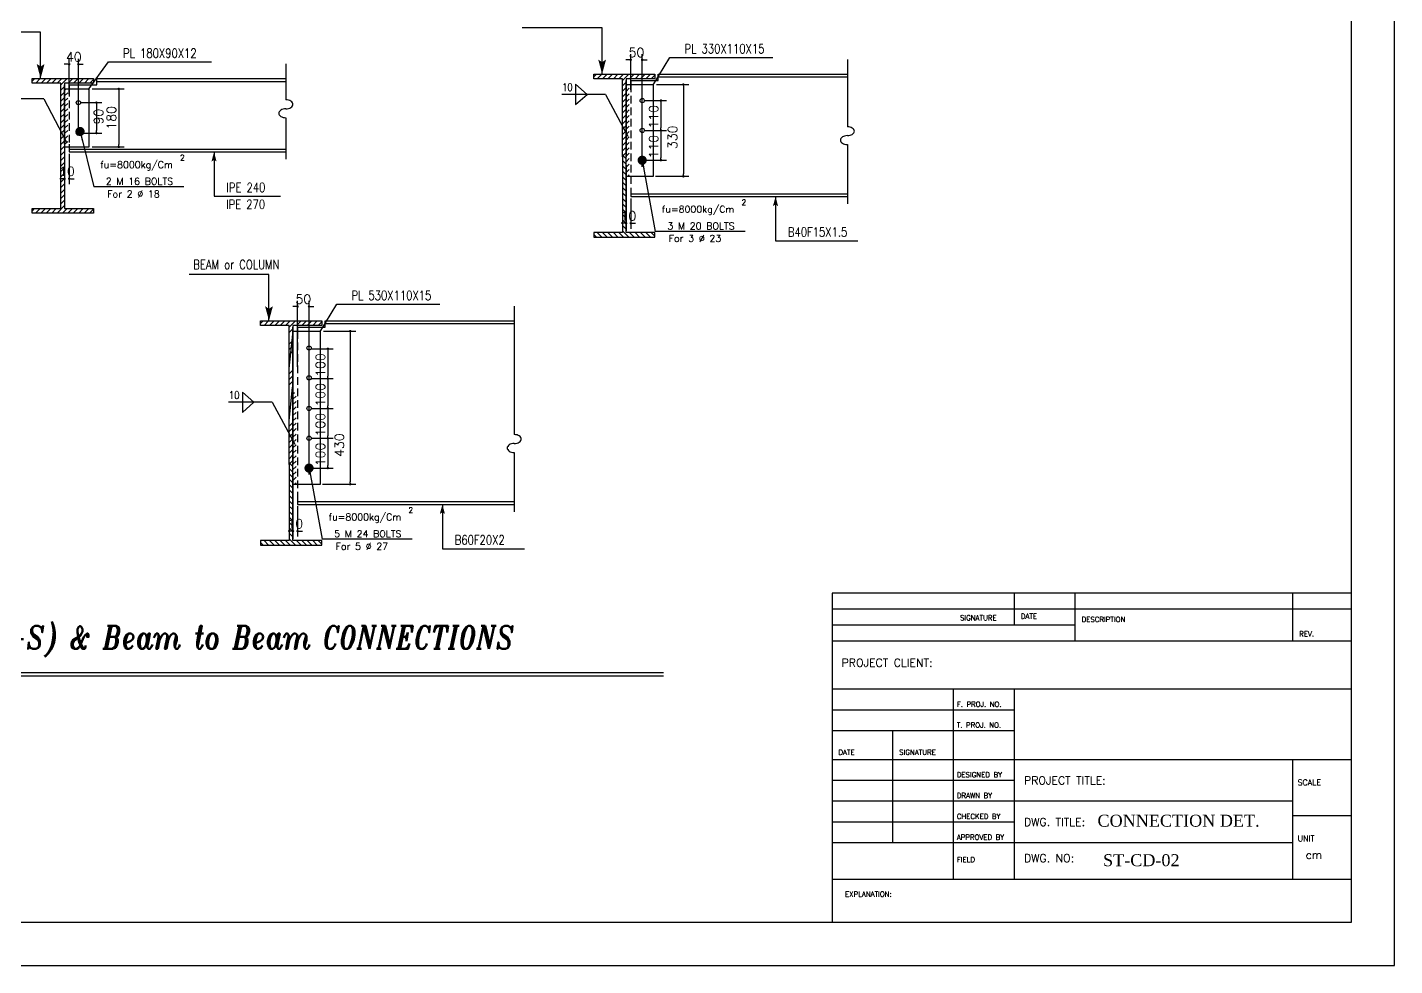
# Model space of a CAD drawing. Header units: inches. Extents: x 1387 to 2676, y -3005 to -2136.
# Drawn here: x 2542.5 to 2587.21, y -2936.81 to -2906.15 of the extents above; entities that cross this region are included whole.
import ezdxf
from ezdxf.enums import TextEntityAlignment as Align

# ---------------------------------------------------------------- set-up
doc = ezdxf.new("R2010")
doc.units = ezdxf.units.IN
doc.header["$MEASUREMENT"] = 0
doc.linetypes.add('HIDDEN', pattern=[0.375, 0.25, -0.125])
for name, color, linetype in [('1', 1, 'Continuous'), ('1R', 1, 'Continuous'), ('2Y', 2, 'Continuous'), ('3', 3, 'HIDDEN'), ('3G', 3, 'Continuous'), ('4C', 4, 'Continuous'), ('col-new', 3, 'Continuous'), ('D', 1, 'Continuous'), ('DIM', 8, 'Continuous'), ('Hatch', 1, 'Continuous'), ('LAIN-1', 1, 'HIDDEN'), ('lateral brace', 5, 'Continuous'), ('Layer4', 118, 'Continuous'), ('Pich', 2, 'Continuous'), ('TRI1', 3, 'Continuous')]:
    doc.layers.add(name, color=color, linetype=linetype)
doc.styles.add('ITALICT', font='italict')
doc.styles.add('ROMANC', font='TXT.shx')
doc.styles.add('ROMANS', font='ROMANS')
doc.styles.add('ROMANT', font='romant')
doc.styles.add('style1', font='times.ttf')
doc.dimstyles.new('1-50-2', dxfattribs={"dimtxt": 0.3, "dimasz": 0.08, "dimexe": 0.18, "dimexo": 0.0625, "dimgap": 0.09, "dimtad": 1, "dimdec": 0, "dimlfac": 500, "dimdsep": 46, "dimtxsty": 'ROMANT', "dimblk": 'DOT', "dimcen": 0.09, "dimclrd": 1, "dimclre": 1, "dimclrt": 3, "dimadec": 0, "dimazin": 0, "dimtfac": 1, "dimtdec": 0, "dimtix": 1, "dimtofl": 0, "dimtmove": 2, "dimatfit": 3, "dimldrblk": 'DOT', "dimfxl": 1, "dimtolj": 1, "dimarcsym": 0})
doc.dimstyles.new('10', dxfattribs={"dimtxt": 0.2, "dimasz": 0.09, "dimexe": 0.18, "dimexo": 0.1, "dimgap": 0, "dimtad": 0, "dimdec": 3, "dimlfac": 100, "dimrnd": 0.5, "dimzin": 12, "dimdsep": 46, "dimtxsty": 'ROMANC', "dimblk": 'DOT', "dimcen": 0, "dimclrd": 1, "dimclre": 1, "dimclrt": 2, "dimadec": 1, "dimazin": 0, "dimtfac": 1, "dimtdec": 3, "dimtmove": 2, "dimatfit": 3, "dimldrblk": 'DOT', "dimfxl": 1, "dimtvp": 0.909091, "dimtolj": 1, "dimtzin": 12, "dimarcsym": 0})

# ---------------------------------------------------------------- blocks, each defined once
blk = doc.blocks.new('DOT')
at = {"layer": 'DIM', "color": 0, "linetype": 'ByBlock'}
blk.add_line((-0.5, 0), (-1, 0), dxfattribs=at)
at = {"layer": 'DIM', "color": 0, "linetype": 'ByBlock', "const_width": 0.5}
blk.add_lwpolyline([(-0.25, 0, 1), (0.25, 0, 1)], format="xyb", close=True, dxfattribs=at)
blk = doc.blocks.new('*D90')
at = {"layer": 'D', "color": 1, "lineweight": -2, "transparency": 16777216}
for p, q in [((2544.618, -2908.164), (2545.674, -2908.164)), ((2545.494, -2908.244), (2545.494, -2909.978)), ((2544.618, -2910.058), (2545.674, -2910.058))]:
    blk.add_line(p, q, dxfattribs=at)
at = {"layer": 'Defpoints', "color": 0, "transparency": 16777216}
for p in [(2544.555, -2908.164), (2544.555, -2910.058), (2545.494, -2910.058)]:
    blk.add_point(p, dxfattribs=at)
at = {"layer": 'D', "color": 1, "lineweight": -2, "transparency": 16777216, "xscale": 0.08, "yscale": 0.08, "zscale": 0.08}
for p, rotation in [((2545.494, -2908.164), 90), ((2545.494, -2910.058), 270)]:
    blk.add_blockref('DOT', p, dxfattribs=dict(at, rotation=rotation))
at = {"layer": 'D', "color": 2, "transparency": 16777216, "insert": (2545.254, -2909.111), "char_height": 0.3, "attachment_point": 5, "rotation": 90, "style": 'ROMANS'}
blk.add_mtext('\\A1;180', dxfattribs=at)
blk = doc.blocks.new('_Dot')
at = {"layer": 'DIM', "color": 0, "lineweight": -2}
blk.add_line((-0.5, 0), (-1, 0), dxfattribs=at)
at = {"layer": 'DIM', "color": 0, "const_width": 0.5}
blk.add_lwpolyline([(-0.25, 0, 1), (0.25, 0, 1)], format="xyb", close=True, dxfattribs=at)
blk = doc.blocks.new('*D122')
at = {"layer": 'D', "color": 1, "lineweight": -2, "transparency": 16777216}
for p, q in [((2543.722, -2910.288), (2543.722, -2911.279)), ((2543.872, -2910.288), (2543.872, -2911.279)), ((2543.642, -2911.099), (2543.562, -2911.099)), ((2543.952, -2911.099), (2544.032, -2911.099))]:
    blk.add_line(p, q, dxfattribs=at)
at = {"layer": 'Defpoints', "color": 0, "transparency": 16777216}
for p in [(2543.722, -2910.225), (2543.872, -2910.225), (2543.722, -2911.099)]:
    blk.add_point(p, dxfattribs=at)
at = {"layer": 'D', "color": 1, "lineweight": -2, "transparency": 16777216, "xscale": 0.08, "yscale": 0.08, "zscale": 0.08}
blk.add_blockref('DOT', (2543.722, -2911.099), dxfattribs=at)
at = {"layer": 'D', "color": 1, "lineweight": -2, "transparency": 16777216, "xscale": 0.08, "yscale": 0.08, "zscale": 0.08, "rotation": 180}
blk.add_blockref('DOT', (2543.872, -2911.099), dxfattribs=at)
at = {"layer": 'D', "color": 2, "transparency": 16777216, "insert": (2543.797, -2910.859), "char_height": 0.3, "attachment_point": 5, "style": 'ROMANS'}
blk.add_mtext('\\A1;10', dxfattribs=at)
blk = doc.blocks.new('*D91')
at = {"layer": 'D', "color": 1, "lineweight": -2, "transparency": 16777216}
for p, q in [((2543.872, -2908.335), (2543.872, -2907.179)), ((2544.172, -2909.526), (2544.172, -2907.179)), ((2543.792, -2907.359), (2543.712, -2907.359)), ((2544.252, -2907.359), (2544.332, -2907.359))]:
    blk.add_line(p, q, dxfattribs=at)
at = {"layer": 'Defpoints', "color": 0, "transparency": 16777216}
for p in [(2544.172, -2907.359), (2543.872, -2908.397), (2544.172, -2909.589)]:
    blk.add_point(p, dxfattribs=at)
at = {"layer": 'D', "color": 1, "lineweight": -2, "transparency": 16777216, "xscale": 0.08, "yscale": 0.08, "zscale": 0.08}
blk.add_blockref('DOT', (2543.872, -2907.359), dxfattribs=at)
at = {"layer": 'D', "color": 1, "lineweight": -2, "transparency": 16777216, "xscale": 0.08, "yscale": 0.08, "zscale": 0.08, "rotation": 180}
blk.add_blockref('DOT', (2544.172, -2907.359), dxfattribs=at)
at = {"layer": 'D', "color": 2, "transparency": 16777216, "insert": (2544.022, -2907.119), "char_height": 0.3, "attachment_point": 5, "style": 'ROMANS'}
blk.add_mtext('\\A1;40', dxfattribs=at)
blk = doc.blocks.new('*D92')
at = {"layer": 'D', "color": 1, "lineweight": -2, "transparency": 16777216}
for p, q in [((2544.235, -2908.614), (2544.941, -2908.614)), ((2544.761, -2908.694), (2544.761, -2909.528)), ((2544.235, -2909.608), (2544.941, -2909.608))]:
    blk.add_line(p, q, dxfattribs=at)
at = {"layer": 'Defpoints', "color": 0, "transparency": 16777216}
for p in [(2544.172, -2908.614), (2544.172, -2909.608), (2544.761, -2909.608)]:
    blk.add_point(p, dxfattribs=at)
at = {"layer": 'D', "color": 1, "lineweight": -2, "transparency": 16777216, "xscale": 0.08, "yscale": 0.08, "zscale": 0.08}
for p, rotation in [((2544.761, -2908.614), 90), ((2544.761, -2909.608), 270)]:
    blk.add_blockref('DOT', p, dxfattribs=dict(at, rotation=rotation))
at = {"layer": 'D', "color": 2, "transparency": 16777216, "insert": (2544.832, -2909.071), "char_height": 0.3, "attachment_point": 5, "rotation": 90, "style": 'ROMANS'}
blk.add_mtext('\\A1;90', dxfattribs=at)
blk = doc.blocks.new('*D93')
at = {"layer": 'D', "color": 1, "lineweight": -2, "transparency": 16777216}
for p, q in [((2563.077, -2908.021), (2564.133, -2908.021)), ((2563.953, -2908.101), (2563.953, -2910.941)), ((2563.044, -2911.021), (2564.133, -2911.021))]:
    blk.add_line(p, q, dxfattribs=at)
at = {"layer": 'Defpoints', "color": 0, "transparency": 16777216}
for p in [(2563.015, -2908.021), (2562.982, -2911.021), (2563.953, -2911.021)]:
    blk.add_point(p, dxfattribs=at)
at = {"layer": 'D', "color": 1, "lineweight": -2, "transparency": 16777216, "xscale": 0.08, "yscale": 0.08, "zscale": 0.08}
for p, rotation in [((2563.953, -2908.021), 90), ((2563.953, -2911.021), 270)]:
    blk.add_blockref('DOT', p, dxfattribs=dict(at, rotation=rotation))
at = {"layer": 'D', "color": 2, "transparency": 16777216, "insert": (2563.599, -2909.746), "char_height": 0.3, "attachment_point": 5, "rotation": 90, "style": 'ROMANS'}
blk.add_mtext('\\A1;330', dxfattribs=at)
blk = doc.blocks.new('*D123')
at = {"layer": 'D', "color": 1, "lineweight": -2, "transparency": 16777216}
for p, q in [((2562.082, -2911.744), (2562.082, -2912.735)), ((2562.232, -2911.744), (2562.232, -2912.735)), ((2562.002, -2912.555), (2561.922, -2912.555)), ((2562.312, -2912.555), (2562.392, -2912.555))]:
    blk.add_line(p, q, dxfattribs=at)
at = {"layer": 'Defpoints', "color": 0, "transparency": 16777216}
for p in [(2562.082, -2911.682), (2562.232, -2911.682), (2562.082, -2912.555)]:
    blk.add_point(p, dxfattribs=at)
at = {"layer": 'D', "color": 1, "lineweight": -2, "transparency": 16777216, "xscale": 0.08, "yscale": 0.08, "zscale": 0.08}
blk.add_blockref('DOT', (2562.082, -2912.555), dxfattribs=at)
at = {"layer": 'D', "color": 1, "lineweight": -2, "transparency": 16777216, "xscale": 0.08, "yscale": 0.08, "zscale": 0.08, "rotation": 180}
blk.add_blockref('DOT', (2562.232, -2912.555), dxfattribs=at)
at = {"layer": 'D', "color": 2, "transparency": 16777216, "insert": (2562.157, -2912.315), "char_height": 0.3, "attachment_point": 5, "style": 'ROMANS'}
blk.add_mtext('\\A1;10', dxfattribs=at)
blk = doc.blocks.new('*D94')
at = {"layer": 'D', "color": 1, "lineweight": -2, "transparency": 16777216}
for p, q in [((2562.152, -2907.215), (2562.072, -2907.215)), ((2562.232, -2908.191), (2562.232, -2907.035)), ((2562.607, -2910.708), (2562.607, -2907.035)), ((2562.687, -2907.215), (2562.767, -2907.215))]:
    blk.add_line(p, q, dxfattribs=at)
at = {"layer": 'Defpoints', "color": 0, "transparency": 16777216}
for p in [(2562.607, -2907.215), (2562.232, -2908.254), (2562.607, -2910.77)]:
    blk.add_point(p, dxfattribs=at)
at = {"layer": 'D', "color": 1, "lineweight": -2, "transparency": 16777216, "xscale": 0.08, "yscale": 0.08, "zscale": 0.08}
blk.add_blockref('DOT', (2562.232, -2907.215), dxfattribs=at)
at = {"layer": 'D', "color": 1, "lineweight": -2, "transparency": 16777216, "xscale": 0.08, "yscale": 0.08, "zscale": 0.08, "rotation": 180}
blk.add_blockref('DOT', (2562.607, -2907.215), dxfattribs=at)
at = {"layer": 'D', "color": 2, "transparency": 16777216, "insert": (2562.419, -2906.975), "char_height": 0.3, "attachment_point": 5, "style": 'ROMANS'}
blk.add_mtext('\\A1;50', dxfattribs=at)
blk = doc.blocks.new('*D95')
at = {"layer": 'D', "color": 1, "lineweight": -2, "transparency": 16777216}
for p, q in [((2562.669, -2909.521), (2563.4, -2909.521)), ((2563.22, -2909.601), (2563.22, -2910.416)), ((2562.669, -2910.496), (2563.4, -2910.496))]:
    blk.add_line(p, q, dxfattribs=at)
at = {"layer": 'Defpoints', "color": 0, "transparency": 16777216}
for p in [(2562.607, -2909.521), (2562.607, -2910.496), (2563.22, -2910.496)]:
    blk.add_point(p, dxfattribs=at)
at = {"layer": 'D', "color": 1, "lineweight": -2, "transparency": 16777216, "xscale": 0.08, "yscale": 0.08, "zscale": 0.08}
for p, rotation in [((2563.22, -2909.521), 90), ((2563.22, -2910.496), 270)]:
    blk.add_blockref('DOT', p, dxfattribs=dict(at, rotation=rotation))
at = {"layer": 'D', "color": 2, "transparency": 16777216, "insert": (2562.98, -2910.051), "char_height": 0.3, "attachment_point": 5, "rotation": 90, "style": 'ROMANS'}
blk.add_mtext('\\A1;110', dxfattribs=at)
blk = doc.blocks.new('*D96')
at = {"layer": 'D', "color": 1, "lineweight": -2, "transparency": 16777216}
for p, q in [((2562.669, -2908.546), (2563.4, -2908.546)), ((2563.22, -2908.626), (2563.22, -2909.441)), ((2562.669, -2909.521), (2563.4, -2909.521))]:
    blk.add_line(p, q, dxfattribs=at)
at = {"layer": 'Defpoints', "color": 0, "transparency": 16777216}
for p in [(2562.607, -2908.546), (2562.607, -2909.521), (2563.22, -2909.521)]:
    blk.add_point(p, dxfattribs=at)
at = {"layer": 'D', "color": 1, "lineweight": -2, "transparency": 16777216, "xscale": 0.08, "yscale": 0.08, "zscale": 0.08}
for p, rotation in [((2563.22, -2908.546), 90), ((2563.22, -2909.521), 270)]:
    blk.add_blockref('DOT', p, dxfattribs=dict(at, rotation=rotation))
at = {"layer": 'D', "color": 2, "transparency": 16777216, "insert": (2562.98, -2909.076), "char_height": 0.3, "attachment_point": 5, "rotation": 90, "style": 'ROMANS'}
blk.add_mtext('\\A1;110', dxfattribs=at)
blk = doc.blocks.new('*D488')
at = {"layer": 'D', "color": 1, "lineweight": -2, "transparency": 16777216}
for p, q in [((2552.184, -2916.081), (2553.24, -2916.081)), ((2553.06, -2916.161), (2553.06, -2921.001)), ((2552.152, -2921.081), (2553.24, -2921.081))]:
    blk.add_line(p, q, dxfattribs=at)
at = {"layer": 'Defpoints', "color": 0, "transparency": 16777216}
for p in [(2552.122, -2916.081), (2552.089, -2921.081), (2553.06, -2921.081)]:
    blk.add_point(p, dxfattribs=at)
at = {"layer": 'D', "color": 1, "lineweight": -2, "transparency": 16777216, "xscale": 0.08, "yscale": 0.08, "zscale": 0.08}
for p, rotation in [((2553.06, -2916.081), 90), ((2553.06, -2921.081), 270)]:
    blk.add_blockref('DOT', p, dxfattribs=dict(at, rotation=rotation))
at = {"layer": 'D', "color": 2, "transparency": 16777216, "insert": (2552.707, -2919.806), "char_height": 0.3, "attachment_point": 5, "rotation": 90, "style": 'ROMANS'}
blk.add_mtext('\\A1;430', dxfattribs=at)
blk = doc.blocks.new('*D492')
at = {"layer": 'D', "color": 1, "lineweight": -2, "transparency": 16777216}
for p, q in [((2551.189, -2921.804), (2551.189, -2922.795)), ((2551.339, -2921.804), (2551.339, -2922.795)), ((2551.109, -2922.615), (2551.029, -2922.615)), ((2551.419, -2922.615), (2551.499, -2922.615))]:
    blk.add_line(p, q, dxfattribs=at)
at = {"layer": 'Defpoints', "color": 0, "transparency": 16777216}
for p in [(2551.189, -2921.742), (2551.339, -2921.742), (2551.189, -2922.615)]:
    blk.add_point(p, dxfattribs=at)
at = {"layer": 'D', "color": 1, "lineweight": -2, "transparency": 16777216, "xscale": 0.08, "yscale": 0.08, "zscale": 0.08}
blk.add_blockref('DOT', (2551.189, -2922.615), dxfattribs=at)
at = {"layer": 'D', "color": 1, "lineweight": -2, "transparency": 16777216, "xscale": 0.08, "yscale": 0.08, "zscale": 0.08, "rotation": 180}
blk.add_blockref('DOT', (2551.339, -2922.615), dxfattribs=at)
at = {"layer": 'D', "color": 2, "transparency": 16777216, "insert": (2551.264, -2922.375), "char_height": 0.3, "attachment_point": 5, "style": 'ROMANS'}
blk.add_mtext('\\A1;10', dxfattribs=at)
blk = doc.blocks.new('*D489')
at = {"layer": 'D', "color": 1, "lineweight": -2, "transparency": 16777216}
for p, q in [((2551.259, -2915.275), (2551.179, -2915.275)), ((2551.339, -2917.251), (2551.339, -2915.095)), ((2551.714, -2920.768), (2551.714, -2915.095)), ((2551.794, -2915.275), (2551.874, -2915.275))]:
    blk.add_line(p, q, dxfattribs=at)
at = {"layer": 'Defpoints', "color": 0, "transparency": 16777216}
for p in [(2551.714, -2915.275), (2551.339, -2917.314), (2551.714, -2920.83)]:
    blk.add_point(p, dxfattribs=at)
at = {"layer": 'D', "color": 1, "lineweight": -2, "transparency": 16777216, "xscale": 0.08, "yscale": 0.08, "zscale": 0.08}
blk.add_blockref('DOT', (2551.339, -2915.275), dxfattribs=at)
at = {"layer": 'D', "color": 1, "lineweight": -2, "transparency": 16777216, "xscale": 0.08, "yscale": 0.08, "zscale": 0.08, "rotation": 180}
blk.add_blockref('DOT', (2551.714, -2915.275), dxfattribs=at)
at = {"layer": 'D', "color": 2, "transparency": 16777216, "insert": (2551.527, -2915.035), "char_height": 0.3, "attachment_point": 5, "style": 'ROMANS'}
blk.add_mtext('\\A1;50', dxfattribs=at)
blk = doc.blocks.new('*D490')
at = {"layer": 'D', "color": 1, "lineweight": -2, "transparency": 16777216}
for p, q in [((2551.777, -2919.581), (2552.507, -2919.581)), ((2552.327, -2919.661), (2552.327, -2920.476)), ((2551.777, -2920.556), (2552.507, -2920.556))]:
    blk.add_line(p, q, dxfattribs=at)
at = {"layer": 'Defpoints', "color": 0, "transparency": 16777216}
for p in [(2551.714, -2919.581), (2551.714, -2920.556), (2552.327, -2920.556)]:
    blk.add_point(p, dxfattribs=at)
at = {"layer": 'D', "color": 1, "lineweight": -2, "transparency": 16777216, "xscale": 0.08, "yscale": 0.08, "zscale": 0.08}
for p, rotation in [((2552.327, -2919.581), 90), ((2552.327, -2920.556), 270)]:
    blk.add_blockref('DOT', p, dxfattribs=dict(at, rotation=rotation))
at = {"layer": 'D', "color": 2, "transparency": 16777216, "insert": (2552.087, -2920.111), "char_height": 0.3, "attachment_point": 5, "rotation": 90, "style": 'ROMANS'}
blk.add_mtext('\\A1;100', dxfattribs=at)
blk = doc.blocks.new('*D491')
at = {"layer": 'D', "color": 1, "lineweight": -2, "transparency": 16777216}
for p, q in [((2551.777, -2918.606), (2552.507, -2918.606)), ((2552.327, -2918.686), (2552.327, -2919.501)), ((2551.777, -2919.581), (2552.507, -2919.581))]:
    blk.add_line(p, q, dxfattribs=at)
at = {"layer": 'Defpoints', "color": 0, "transparency": 16777216}
for p in [(2551.714, -2918.606), (2551.714, -2919.581), (2552.327, -2919.581)]:
    blk.add_point(p, dxfattribs=at)
at = {"layer": 'D', "color": 1, "lineweight": -2, "transparency": 16777216, "xscale": 0.08, "yscale": 0.08, "zscale": 0.08}
for p, rotation in [((2552.327, -2918.606), 90), ((2552.327, -2919.581), 270)]:
    blk.add_blockref('DOT', p, dxfattribs=dict(at, rotation=rotation))
at = {"layer": 'D', "color": 2, "transparency": 16777216, "insert": (2552.087, -2919.136), "char_height": 0.3, "attachment_point": 5, "rotation": 90, "style": 'ROMANS'}
blk.add_mtext('\\A1;100', dxfattribs=at)
blk = doc.blocks.new('*D487')
at = {"layer": 'D', "color": 1, "lineweight": -2, "transparency": 16777216}
for p, q in [((2551.777, -2917.631), (2552.507, -2917.631)), ((2552.327, -2917.711), (2552.327, -2918.526)), ((2551.777, -2918.606), (2552.507, -2918.606))]:
    blk.add_line(p, q, dxfattribs=at)
at = {"layer": 'Defpoints', "color": 0, "transparency": 16777216}
for p in [(2551.714, -2917.631), (2551.714, -2918.606), (2552.327, -2918.606)]:
    blk.add_point(p, dxfattribs=at)
at = {"layer": 'D', "color": 1, "lineweight": -2, "transparency": 16777216, "xscale": 0.08, "yscale": 0.08, "zscale": 0.08}
for p, rotation in [((2552.327, -2917.631), 90), ((2552.327, -2918.606), 270)]:
    blk.add_blockref('DOT', p, dxfattribs=dict(at, rotation=rotation))
at = {"layer": 'D', "color": 2, "transparency": 16777216, "insert": (2552.087, -2918.161), "char_height": 0.3, "attachment_point": 5, "rotation": 90, "style": 'ROMANS'}
blk.add_mtext('\\A1;100', dxfattribs=at)
blk = doc.blocks.new('*D493')
at = {"layer": 'D', "color": 1, "lineweight": -2, "transparency": 16777216}
for p, q in [((2551.777, -2916.656), (2552.507, -2916.656)), ((2552.327, -2916.736), (2552.327, -2917.551)), ((2551.777, -2917.631), (2552.507, -2917.631))]:
    blk.add_line(p, q, dxfattribs=at)
at = {"layer": 'Defpoints', "color": 0, "transparency": 16777216}
for p in [(2551.714, -2916.656), (2551.714, -2917.631), (2552.327, -2917.631)]:
    blk.add_point(p, dxfattribs=at)
at = {"layer": 'D', "color": 1, "lineweight": -2, "transparency": 16777216, "xscale": 0.08, "yscale": 0.08, "zscale": 0.08}
for p, rotation in [((2552.327, -2916.656), 90), ((2552.327, -2917.631), 270)]:
    blk.add_blockref('DOT', p, dxfattribs=dict(at, rotation=rotation))
at = {"layer": 'D', "color": 2, "transparency": 16777216, "insert": (2552.087, -2917.186), "char_height": 0.3, "attachment_point": 5, "rotation": 90, "style": 'ROMANS'}
blk.add_mtext('\\A1;100', dxfattribs=at)

msp = doc.modelspace()

# ---------------------------------------------------------------- hatches: boundary and pattern name
at = {"layer": 'Hatch'}
h = msp.add_hatch(dxfattribs=at)
h.set_pattern_fill('ANSI31', color=256, style=0)
h.set_pattern_definition([(45, (848.0719, -3837.41309), (-0.088388348, 0.088388348), [])])
edge = h.paths.add_edge_path()
edge.add_line((2544.662343, -2907.825409), (2542.662343, -2907.825409))
edge.add_line((2542.662343, -2907.825409), (2542.662343, -2907.975409))
edge.add_line((2542.662343, -2907.975409), (2543.602343, -2907.975409))
edge.add_line((2543.602343, -2907.975409), (2543.602343, -2908.983409))
edge.add_arc((2543.602343, -2909.007846), 0.024437, 0, 90, ccw=False)
edge.add_line((2543.62678, -2909.007846), (2543.697907, -2909.007846))
edge.add_arc((2543.722343, -2909.007846), 0.024437, 90, 180, ccw=False)
edge.add_line((2543.722343, -2908.983409), (2543.722343, -2907.975409))
edge.add_line((2543.722343, -2907.975409), (2544.662343, -2907.975409))
edge.add_line((2544.662343, -2907.975409), (2544.662343, -2907.900409))
edge.add_line((2544.662343, -2907.900409), (2545.094166, -2907.936948))
edge.add_arc((2545.065074, -2907.936948), 0.029091, -180, 0, ccw=False)
edge.add_arc((2545.065074, -2907.936948), 0.029091, 0, 180, ccw=False)
edge.add_line((2545.094166, -2907.936948), (2544.662343, -2907.900409))
edge.add_line((2544.662343, -2907.900409), (2544.662343, -2907.825409))
edge = h.paths.add_edge_path()
edge.add_arc((2545.065074, -2912.119746), 0.029091, 0, 180, ccw=False)
edge.add_line((2545.094166, -2912.119746), (2544.662343, -2912.150409))
edge.add_line((2544.662343, -2912.150409), (2544.662343, -2912.075409))
edge.add_line((2544.662343, -2912.075409), (2543.722343, -2912.075409))
edge.add_line((2543.722343, -2912.075409), (2543.722343, -2910.843672))
edge.add_line((2543.722343, -2910.843672), (2543.699597, -2910.843672))
edge.add_arc((2543.670506, -2910.843672), 0.029091, -180, 0, ccw=False)
edge.add_arc((2543.670506, -2910.843672), 0.029091, 0, 180, ccw=False)
edge.add_line((2543.699597, -2910.843672), (2543.722343, -2910.843672))
edge.add_line((2543.722343, -2910.843672), (2543.722343, -2909.032282))
edge.add_arc((2543.722343, -2909.007846), 0.024437, 180, 270, ccw=False)
edge.add_line((2543.697907, -2909.007846), (2543.62678, -2909.007846))
edge.add_arc((2543.602343, -2909.007846), 0.024437, -90, 0, ccw=False)
edge.add_line((2543.602343, -2909.032282), (2543.602343, -2912.075409))
edge.add_line((2543.602343, -2912.075409), (2542.662343, -2912.075409))
edge.add_line((2542.662343, -2912.075409), (2542.662343, -2912.225409))
edge.add_line((2542.662343, -2912.225409), (2544.662343, -2912.225409))
edge.add_line((2544.662343, -2912.225409), (2544.662343, -2912.150409))
edge.add_line((2544.662343, -2912.150409), (2545.094166, -2912.119746))
edge.add_arc((2545.065074, -2912.119746), 0.029091, -180, 0, ccw=False)
h = msp.add_hatch(dxfattribs=at)
h.set_pattern_fill('ANSI31', color=256, style=0)
h.set_pattern_definition([(45, (827.19091, -3836.49598), (-0.088388348, 0.088388348), [])])
h.paths.add_polyline_path([(2543.722343, -2910.058301), (2543.746104, -2910.058301), (2543.722343, -2909.017147)], flags=17)
h.paths.add_polyline_path([(2543.822343, -2908.164375), (2543.722343, -2908.164375), (2543.722343, -2909.017147), (2543.746104, -2910.058301), (2543.822343, -2910.058301)])
h = msp.add_hatch(dxfattribs=at)
h.set_pattern_fill('ANSI31', color=256, style=0)
h.set_pattern_definition([(45, (845.55056, -3836.35241), (-0.088388348, 0.088388348), [])])
h.paths.add_polyline_path([(2562.081988, -2909.914728), (2562.081988, -2911.020802), (2562.081988, -2908.873574)], flags=17)
h.paths.add_polyline_path([(2562.181988, -2908.020802), (2562.081988, -2908.020802), (2562.081988, -2908.873574), (2562.081988, -2911.020802), (2562.181988, -2911.020802)])
h = msp.add_hatch(dxfattribs=at)
h.set_pattern_fill('ANSI31', color=256, style=0)
h.set_pattern_definition([(45, (834.65767, -3846.41246), (-0.088388348, 0.088388348), [])])
h.paths.add_polyline_path([(2551.189096, -2919.974784), (2551.189096, -2921.080858), (2551.189096, -2918.933629)], flags=17)
h.paths.add_polyline_path([(2551.289096, -2918.080858), (2551.189096, -2918.080858), (2551.189096, -2918.933629), (2551.189096, -2921.080858), (2551.289096, -2921.080858)])

# ---------------------------------------------------------------- linework, layer by layer
at = {"color": 1, "linetype": 'ByBlock', "ltscale": 3}
for p, q in [((2547.618511, -2911.362555), (2544.67232, -2911.362555)), ((2565.978156, -2912.818981), (2563.031965, -2912.818981)), ((2555.085264, -2922.879037), (2552.139073, -2922.879037))]:
    msp.add_line(p, q, dxfattribs=at)
at = {"color": 6}
msp.add_line((2529.146055, -2927.238299), (2563.304488, -2927.238299), dxfattribs=at)
at = {"color": 2}
msp.add_line((2529.146055, -2927.338299), (2563.304488, -2927.338299), dxfattribs=at)
at = {"layer": '1'}
for p, q in [((2568.813644, -2924.642404), (2568.813644, -2935.397522)), ((2568.813644, -2924.642404), (2568.813644, -2933.984938)), ((2585.794593, -2924.642404), (2568.813644, -2924.642404)), ((2574.777886, -2925.688762), (2574.777886, -2924.642404)), ((2576.765966, -2926.211941), (2576.765966, -2924.642404)), ((2583.881202, -2926.211941), (2583.881202, -2924.642404)), ((2585.794593, -2925.165583), (2568.813644, -2925.165583)), ((2576.765966, -2925.688762), (2568.813644, -2925.688762)), ((2585.794593, -2926.211941), (2568.813644, -2926.211941)), ((2585.794593, -2927.781479), (2568.813644, -2927.781479)), ((2572.789805, -2933.984938), (2572.789805, -2927.781479)), ((2574.777886, -2933.984938), (2574.777886, -2927.781479)), ((2574.777886, -2928.461612), (2568.813644, -2928.461612)), ((2574.777886, -2929.141744), (2568.813644, -2929.141744)), ((2570.801725, -2932.803998), (2570.801725, -2929.141744)), ((2574.777886, -2930.083467), (2568.813644, -2930.083467)), ((2585.794593, -2930.083467), (2574.777886, -2930.083467)), ((2583.881202, -2933.984938), (2583.881202, -2930.083467)), ((2574.777886, -2930.7636), (2568.813644, -2930.7636)), ((2583.881202, -2931.443732), (2568.813644, -2931.443732)), ((2574.777886, -2932.123865), (2568.813644, -2932.123865)), ((2585.794593, -2931.914594), (2583.881202, -2931.914594)), ((2574.777886, -2932.803998), (2568.813644, -2932.803998)), ((2583.881202, -2932.803998), (2574.777886, -2932.803998)), ((2568.813644, -2933.984938), (2585.794593, -2933.984938))]:
    msp.add_line(p, q, dxfattribs=at)
msp.add_lwpolyline([(2504.526243, -2935.397522), (2585.794593, -2935.397522), (2585.794593, -2878.764525), (2504.526243, -2878.764525)], close=True, dxfattribs=at)
at = {"layer": '1R'}
for p, q in [((2542.937533, -2906.314277), (2540.322746, -2906.314277)), ((2561.297177, -2906.170704), (2558.68239, -2906.170704)), ((2544.49565, -2908.200239), (2545.151658, -2907.28234)), ((2545.151658, -2907.28234), (2548.522186, -2907.28234)), ((2562.955295, -2908.056665), (2563.511303, -2907.138766)), ((2563.511303, -2907.138766), (2566.881831, -2907.138766)), ((2543.04636, -2908.488965), (2541.615282, -2908.488965)), ((2543.04636, -2908.488965), (2543.781408, -2909.907694)), ((2561.406004, -2908.345391), (2559.974927, -2908.345391)), ((2561.406004, -2908.345391), (2562.141053, -2909.712165)), ((2548.607629, -2911.673788), (2550.785433, -2911.673788)), ((2566.967274, -2913.130214), (2569.653702, -2913.130214)), ((2550.404286, -2914.230759), (2547.789499, -2914.230759)), ((2552.062403, -2916.116721), (2552.618411, -2915.198822)), ((2552.618411, -2915.198822), (2555.988939, -2915.198822)), ((2550.513113, -2918.405447), (2549.082035, -2918.405447)), ((2550.513113, -2918.405447), (2551.248161, -2919.772221)), ((2556.074382, -2923.19027), (2558.760811, -2923.19027))]:
    msp.add_line(p, q, dxfattribs=at)
at = {"layer": '2Y'}
for p, q in [((2569.315564, -2907.198981), (2569.315564, -2909.400269)), ((2550.955919, -2907.342555), (2550.955919, -2908.522441)), ((2550.955919, -2909.107021), (2550.955919, -2910.462786)), ((2569.315564, -2909.984848), (2569.315564, -2911.919213)), ((2558.422672, -2915.259037), (2558.422672, -2919.460324)), ((2558.422672, -2920.044904), (2558.422672, -2921.979269))]:
    msp.add_line(p, q, dxfattribs=at)
for centre, radius, start, end in [((2550.955919, -2908.880472), 0.358031, 75.2014959, 90), ((2550.983513, -2908.776025), 0.250001, 57.4704604, 75.2014959), ((2551.025584, -2908.710062), 0.171763, 33.0015447, 57.4704604), ((2551.089447, -2908.668586), 0.095614, 326.9984553, 33.0015493), ((2550.822392, -2908.960876), 0.095614, 146.9984553, 213.0015294), ((2550.886255, -2909.002352), 0.171763, 122.5295396, 146.9984553), ((2550.886255, -2908.9194), 0.171763, 213.0015447, 237.4704604), ((2550.928326, -2909.068315), 0.250001, 104.7985041, 122.5295396), ((2550.928326, -2908.853437), 0.250001, 237.4704604, 255.2014959), ((2550.955919, -2909.172762), 0.358031, 90, 104.7985041), ((2550.955919, -2908.4567), 0.358031, 270, 284.7985041), ((2550.983513, -2908.561147), 0.250001, 284.7985041, 302.5295396), ((2551.025584, -2908.62711), 0.171763, 302.5295396, 326.9984553), ((2550.955919, -2908.74899), 0.358031, 255.2014959, 270), ((2569.315564, -2909.758299), 0.358031, 75.2014959, 90), ((2569.343157, -2909.653853), 0.250001, 57.4704604, 75.2014959), ((2569.385228, -2909.587889), 0.171763, 33.0015447, 57.4704604), ((2569.449091, -2909.546414), 0.095614, 326.9984553, 33.0015493), ((2569.182037, -2909.838703), 0.095614, 146.9984553, 213.0015294), ((2569.2459, -2909.880179), 0.171763, 122.5295396, 146.9984553), ((2569.2459, -2909.797228), 0.171763, 213.0015447, 237.4704604), ((2569.287971, -2909.946142), 0.250001, 104.7985041, 122.5295396), ((2569.287971, -2909.731265), 0.250001, 237.4704604, 255.2014959), ((2569.315564, -2910.050589), 0.358031, 90, 104.7985041), ((2569.315564, -2909.626818), 0.358031, 255.2014959, 270), ((2569.315564, -2909.334528), 0.358031, 270, 284.7985041), ((2569.343157, -2909.438975), 0.250001, 284.7985041, 302.5295396), ((2569.385228, -2909.504938), 0.171763, 302.5295396, 326.9984553), ((2558.353008, -2919.940235), 0.171763, 122.5295396, 146.9984553), ((2558.395079, -2920.006198), 0.250001, 104.7985041, 122.5295396), ((2558.422672, -2920.110645), 0.358031, 90, 104.7985041), ((2558.422672, -2919.818355), 0.358031, 75.2014959, 90), ((2558.422672, -2919.394584), 0.358031, 270, 284.7985041), ((2558.450266, -2919.713908), 0.250001, 57.4704604, 75.2014959), ((2558.450266, -2919.49903), 0.250001, 284.7985041, 302.5295396), ((2558.492337, -2919.647945), 0.171763, 33.0015447, 57.4704604), ((2558.492337, -2919.564994), 0.171763, 302.5295396, 326.9984553), ((2558.5562, -2919.606469), 0.095614, 326.9984553, 33.0015493), ((2558.289145, -2919.898759), 0.095614, 146.9984553, 213.0015294), ((2558.353008, -2919.857284), 0.171763, 213.0015447, 237.4704604), ((2558.395079, -2919.79132), 0.250001, 237.4704604, 255.2014959), ((2558.422672, -2919.686873), 0.358031, 255.2014959, 270)]:
    msp.add_arc(centre, radius, start, end, dxfattribs=at)
at = {"layer": '3'}
for points in [[(2561.297177, -2907.681835), (2561.297177, -2907.291219), (2561.169537, -2907.205575)], [(2561.297177, -2907.681835), (2561.297177, -2907.291219), (2561.424818, -2907.205575)], [(2542.937533, -2907.825409), (2542.937533, -2907.434792), (2542.809892, -2907.349149)], [(2542.937533, -2907.825409), (2542.937533, -2907.434792), (2543.065173, -2907.349149)], [(2548.607629, -2910.225409), (2548.607629, -2910.482644), (2548.523573, -2910.539044)], [(2548.607629, -2910.225409), (2548.607629, -2910.482644), (2548.691685, -2910.539044)], [(2566.967274, -2911.681835), (2566.967274, -2911.939071), (2566.883218, -2911.99547)], [(2566.967274, -2911.681835), (2566.967274, -2911.939071), (2567.05133, -2911.99547)], [(2550.404286, -2915.741891), (2550.404286, -2915.351275), (2550.276645, -2915.265631)], [(2550.404286, -2915.741891), (2550.404286, -2915.351275), (2550.531926, -2915.265631)], [(2556.074382, -2921.741891), (2556.074382, -2921.999127), (2555.990326, -2922.055526)], [(2556.074382, -2921.741891), (2556.074382, -2921.999127), (2556.158438, -2922.055526)]]:
    msp.add_solid(points, dxfattribs=at)
at = {"layer": '3G'}
for p, q in [((2563.130758, -2907.681835), (2569.315564, -2907.681835)), ((2563.130758, -2907.887644), (2563.130758, -2907.681835)), ((2543.722343, -2909.975409), (2543.722343, -2908.031483)), ((2543.722343, -2908.164375), (2544.522343, -2908.164375)), ((2543.872343, -2908.031218), (2544.771114, -2908.031218)), ((2543.872343, -2908.031218), (2543.872343, -2908.164375)), ((2544.522343, -2910.058301), (2544.522343, -2908.164375)), ((2544.771114, -2907.825409), (2550.955919, -2907.825409)), ((2544.771114, -2908.031218), (2544.771114, -2907.825409)), ((2544.771114, -2907.917409), (2550.955919, -2907.917409)), ((2560.430717, -2908.011258), (2560.805419, -2908.346263)), ((2560.430717, -2908.011258), (2560.430717, -2908.679524)), ((2562.081988, -2910.231835), (2562.081988, -2907.887909)), ((2562.081988, -2908.020802), (2562.981988, -2908.020802)), ((2562.231988, -2907.887644), (2563.130758, -2907.887644)), ((2562.231988, -2907.887644), (2562.231988, -2908.020802)), ((2562.981988, -2911.020802), (2562.981988, -2908.020802)), ((2563.130758, -2907.773835), (2569.315564, -2907.773835)), ((2560.430717, -2908.679524), (2560.805419, -2908.344519)), ((2543.872343, -2909.975409), (2543.872343, -2910.225409)), ((2543.722343, -2910.058301), (2544.522343, -2910.058301)), ((2543.872343, -2910.133409), (2550.955919, -2910.133409)), ((2543.872343, -2910.225409), (2550.955919, -2910.225409)), ((2562.081988, -2910.659098), (2562.081988, -2912.803024)), ((2562.081988, -2911.020802), (2562.981988, -2911.020802)), ((2562.231988, -2911.431835), (2562.231988, -2911.681835)), ((2562.231988, -2911.589835), (2569.315564, -2911.589835)), ((2562.231988, -2911.681835), (2569.315564, -2911.681835)), ((2552.237867, -2915.741891), (2558.422672, -2915.741891)), ((2552.237867, -2915.9477), (2552.237867, -2915.741891)), ((2551.189096, -2920.291891), (2551.189096, -2915.947965)), ((2551.189096, -2916.080858), (2552.089096, -2916.080858)), ((2551.339096, -2915.9477), (2552.237867, -2915.9477)), ((2551.339096, -2915.9477), (2551.339096, -2916.080858)), ((2552.089096, -2921.080858), (2552.089096, -2916.080858)), ((2552.237867, -2915.833891), (2558.422672, -2915.833891)), ((2549.537825, -2918.071314), (2549.912528, -2918.406319)), ((2549.537825, -2918.071314), (2549.537825, -2918.73958)), ((2549.537825, -2918.73958), (2549.912528, -2918.404574)), ((2551.189096, -2920.719154), (2551.189096, -2922.86308)), ((2551.189096, -2921.080858), (2552.089096, -2921.080858)), ((2551.339096, -2921.491891), (2551.339096, -2921.741891)), ((2551.339096, -2921.649891), (2558.422672, -2921.649891)), ((2551.339096, -2921.741891), (2558.422672, -2921.741891))]:
    msp.add_line(p, q, dxfattribs=at)
at = {"layer": 'col-new', "color": 1, "linetype": 'HIDDEN'}
for p, q in [((2543.872343, -2908.164375), (2543.872343, -2910.058301)), ((2562.231988, -2908.020802), (2562.231988, -2911.514728)), ((2551.339096, -2916.080858), (2551.339096, -2921.574784))]:
    msp.add_line(p, q, dxfattribs=at)
at = {"layer": 'DIM'}
msp.add_lwpolyline([(2503.110418, -2936.813347), (2587.210418, -2936.813347), (2587.210418, -2877.3487), (2503.110418, -2877.3487)], close=True, dxfattribs=at)
at = {"layer": 'Hatch'}
for p, q in [((2561.021988, -2907.768612), (2561.108764, -2907.681835)), ((2561.135541, -2907.831835), (2561.285541, -2907.681835)), ((2561.312318, -2907.831835), (2561.462318, -2907.681835)), ((2561.489094, -2907.831835), (2561.639094, -2907.681835)), ((2561.665871, -2907.831835), (2561.815871, -2907.681835)), ((2561.842648, -2907.831835), (2561.992648, -2907.681835)), ((2561.961988, -2907.889272), (2562.169424, -2907.681835)), ((2562.196201, -2907.831835), (2562.346201, -2907.681835)), ((2562.372978, -2907.831835), (2562.522978, -2907.681835)), ((2562.549755, -2907.831835), (2562.699755, -2907.681835)), ((2562.726531, -2907.831835), (2562.876531, -2907.681835)), ((2562.903308, -2907.831835), (2563.021988, -2907.713155)), ((2561.961988, -2908.066049), (2562.081988, -2907.946049)), ((2561.961988, -2908.242825), (2562.081988, -2908.122825)), ((2561.961988, -2908.419602), (2562.081988, -2908.299602)), ((2561.961988, -2908.596379), (2562.081988, -2908.476379)), ((2561.961988, -2908.773155), (2562.081988, -2908.653155)), ((2561.961988, -2908.949932), (2562.062876, -2908.849044)), ((2561.961988, -2909.126709), (2562.081988, -2909.006709)), ((2562.06676, -2908.84516), (2562.081988, -2908.829932)), ((2561.961988, -2909.303486), (2562.081988, -2909.183486)), ((2561.961988, -2909.480262), (2562.081988, -2909.360262)), ((2561.961988, -2909.657039), (2562.081988, -2909.537039)), ((2561.961988, -2909.833816), (2562.081988, -2909.713816)), ((2561.961988, -2910.010592), (2562.081988, -2909.890592)), ((2561.961988, -2910.187369), (2562.081988, -2910.067369)), ((2561.961988, -2910.364146), (2562.081988, -2910.244146)), ((2561.961988, -2910.326788), (2562.081988, -2910.446788)), ((2561.961988, -2910.503565), (2562.081988, -2910.623565)), ((2561.961988, -2910.680342), (2562.081988, -2910.800342)), ((2561.961988, -2910.857118), (2562.081988, -2910.977118)), ((2561.961988, -2911.033895), (2562.081988, -2911.153895)), ((2561.961988, -2911.210672), (2562.081988, -2911.330672)), ((2561.961988, -2911.387448), (2562.081988, -2911.507448)), ((2561.961988, -2911.564225), (2562.081988, -2911.684225)), ((2561.961988, -2911.741002), (2562.062876, -2911.84189)), ((2561.961988, -2911.917778), (2562.081988, -2912.037778)), ((2561.961988, -2912.094555), (2562.081988, -2912.214555)), ((2562.06676, -2911.845774), (2562.081988, -2911.861002)), ((2561.961988, -2912.271332), (2562.081988, -2912.391332)), ((2561.961988, -2912.448109), (2562.081988, -2912.568109)), ((2561.961988, -2912.624885), (2562.081988, -2912.744885)), ((2561.021988, -2912.922322), (2561.108764, -2913.009098)), ((2561.135541, -2912.859098), (2561.285541, -2913.009098)), ((2561.312318, -2912.859098), (2561.462318, -2913.009098)), ((2561.489094, -2912.859098), (2561.639094, -2913.009098)), ((2561.665871, -2912.859098), (2561.815871, -2913.009098)), ((2561.842648, -2912.859098), (2561.992648, -2913.009098)), ((2561.961988, -2912.801662), (2562.169424, -2913.009098)), ((2562.196201, -2912.859098), (2562.346201, -2913.009098)), ((2562.372978, -2912.859098), (2562.522978, -2913.009098)), ((2562.549755, -2912.859098), (2562.699755, -2913.009098)), ((2562.726531, -2912.859098), (2562.876531, -2913.009098)), ((2562.903308, -2912.859098), (2563.021988, -2912.977778)), ((2550.129096, -2915.828668), (2550.215873, -2915.741891)), ((2550.242649, -2915.891891), (2550.392649, -2915.741891)), ((2550.419426, -2915.891891), (2550.569426, -2915.741891)), ((2550.596203, -2915.891891), (2550.746203, -2915.741891)), ((2550.77298, -2915.891891), (2550.92298, -2915.741891)), ((2550.949756, -2915.891891), (2551.099756, -2915.741891)), ((2551.069096, -2915.949328), (2551.276533, -2915.741891)), ((2551.30331, -2915.891891), (2551.45331, -2915.741891)), ((2551.480086, -2915.891891), (2551.630086, -2915.741891)), ((2551.656863, -2915.891891), (2551.806863, -2915.741891)), ((2551.83364, -2915.891891), (2551.98364, -2915.741891)), ((2552.010416, -2915.891891), (2552.129096, -2915.773211)), ((2551.069096, -2916.126105), (2551.189096, -2916.006105)), ((2551.069096, -2917.302881), (2551.189096, -2916.182881)), ((2551.069096, -2916.504658), (2551.189096, -2916.384658)), ((2551.069096, -2916.681435), (2551.189096, -2916.561435)), ((2551.069096, -2916.858211), (2551.189096, -2916.738211)), ((2551.173869, -2916.930216), (2551.189096, -2916.914988)), ((2551.069096, -2917.479658), (2551.189096, -2917.359658)), ((2551.069096, -2917.656435), (2551.189096, -2917.536435)), ((2551.069096, -2917.833211), (2551.189096, -2917.713211)), ((2551.069096, -2919.009988), (2551.169984, -2917.9091)), ((2551.173869, -2917.905216), (2551.189096, -2917.889988)), ((2551.069096, -2919.186765), (2551.189096, -2919.066765)), ((2551.069096, -2919.363541), (2551.189096, -2919.243541)), ((2551.069096, -2919.540318), (2551.189096, -2919.420318)), ((2551.069096, -2919.717095), (2551.189096, -2919.597095)), ((2551.069096, -2919.893871), (2551.189096, -2919.773871)), ((2551.069096, -2920.070648), (2551.189096, -2919.950648)), ((2551.069096, -2920.247425), (2551.189096, -2920.127425)), ((2551.069096, -2920.424202), (2551.189096, -2920.304202)), ((2551.069096, -2920.386844), (2551.189096, -2920.506844)), ((2551.069096, -2920.563621), (2551.189096, -2920.683621)), ((2551.069096, -2920.740397), (2551.189096, -2920.860397)), ((2551.069096, -2920.917174), (2551.189096, -2921.037174)), ((2551.069096, -2921.093951), (2551.189096, -2921.213951)), ((2551.069096, -2921.270727), (2551.189096, -2921.390727)), ((2551.069096, -2921.447504), (2551.189096, -2921.567504)), ((2551.069096, -2921.624281), (2551.189096, -2921.744281)), ((2551.069096, -2921.801058), (2551.169984, -2921.901945)), ((2551.069096, -2921.977834), (2551.189096, -2922.097834)), ((2551.173869, -2921.90583), (2551.189096, -2921.921058)), ((2551.069096, -2922.154611), (2551.189096, -2922.274611)), ((2551.069096, -2922.331388), (2551.189096, -2922.451388)), ((2550.242649, -2922.919154), (2550.392649, -2923.069154)), ((2550.419426, -2922.919154), (2550.569426, -2923.069154)), ((2550.596203, -2922.919154), (2550.746203, -2923.069154)), ((2550.77298, -2922.919154), (2550.92298, -2923.069154)), ((2550.949756, -2922.919154), (2551.099756, -2923.069154)), ((2551.069096, -2922.508164), (2551.189096, -2922.628164)), ((2551.069096, -2922.684941), (2551.189096, -2922.804941)), ((2551.069096, -2922.861718), (2551.276533, -2923.069154)), ((2551.30331, -2922.919154), (2551.45331, -2923.069154)), ((2551.480086, -2922.919154), (2551.630086, -2923.069154)), ((2551.656863, -2922.919154), (2551.806863, -2923.069154)), ((2551.83364, -2922.919154), (2551.98364, -2923.069154)), ((2552.010416, -2922.919154), (2552.129096, -2923.037834)), ((2550.129096, -2922.982378), (2550.215873, -2923.069154))]:
    msp.add_line(p, q, dxfattribs=at)
at = {"layer": 'LAIN-1', "ltscale": 10}
for p, q in [((2542.937533, -2907.825409), (2542.937533, -2906.314277)), ((2561.297177, -2907.681835), (2561.297177, -2906.170704)), ((2548.607629, -2910.225409), (2548.607629, -2911.673788)), ((2566.967274, -2911.681835), (2566.967274, -2913.130214)), ((2550.404286, -2915.741891), (2550.404286, -2914.230759)), ((2556.074382, -2921.741891), (2556.074382, -2923.19027))]:
    msp.add_line(p, q, dxfattribs=at)
at = {"layer": 'lateral brace'}
msp.add_lwpolyline([(2503.110418, -2936.813347), (2587.210418, -2936.813347), (2587.210418, -2877.3487), (2503.110418, -2877.3487)], close=True, dxfattribs=at)
at = {"layer": 'Layer4'}
msp.add_lwpolyline([(2587.210418, -2877.3487), (2503.110418, -2877.3487), (2503.110418, -2936.813347), (2587.210418, -2936.813347)], close=True, dxfattribs=at)
at = {"layer": 'Pich'}
for centre in [(2544.172343, -2908.614375), (2562.606988, -2908.545802), (2562.606988, -2909.520802), (2544.172343, -2909.608301), (2562.606988, -2910.495802), (2551.714096, -2916.630858), (2551.714096, -2917.605858), (2551.714096, -2918.605858), (2551.714096, -2919.580858), (2551.714096, -2920.555858)]:
    msp.add_circle(centre, 0.07, dxfattribs=at)
at = {"layer": 'TRI1', "ltscale": 10}
for points in [[(2561.021988, -2907.681835), (2563.021988, -2907.681835), (2563.021988, -2907.831835), (2562.081988, -2907.831835), (2562.081988, -2910.381835)], [(2561.961988, -2910.381835), (2561.961988, -2907.831835), (2561.021988, -2907.831835), (2561.021988, -2907.681835)], [(2542.662343, -2907.825409), (2544.662343, -2907.825409), (2544.662343, -2907.975409), (2543.722343, -2907.975409), (2543.722343, -2912.075409), (2544.662343, -2912.075409), (2544.662343, -2912.225409), (2542.662343, -2912.225409), (2542.662343, -2912.075409), (2543.602343, -2912.075409), (2543.602343, -2907.975409), (2542.662343, -2907.975409), (2542.662343, -2907.825409)], [(2561.021988, -2913.009098), (2563.021988, -2913.009098), (2563.021988, -2912.859098), (2562.081988, -2912.859098), (2562.081988, -2910.309098)], [(2561.961988, -2910.309098), (2561.961988, -2912.859098), (2561.021988, -2912.859098), (2561.021988, -2913.009098)], [(2550.129096, -2915.741891), (2552.129096, -2915.741891), (2552.129096, -2915.891891), (2551.189096, -2915.891891), (2551.189096, -2920.441891)], [(2551.069096, -2920.441891), (2551.069096, -2915.891891), (2550.129096, -2915.891891), (2550.129096, -2915.741891)], [(2550.129096, -2923.069154), (2552.129096, -2923.069154), (2552.129096, -2922.919154), (2551.189096, -2922.919154), (2551.189096, -2920.369154)], [(2551.069096, -2920.369154), (2551.069096, -2922.919154), (2550.129096, -2922.919154), (2550.129096, -2923.069154)]]:
    msp.add_lwpolyline(points, dxfattribs=at)

# ---------------------------------------------------------------- texts
at = {"layer": '1'}
for s, height, style, p in [('SIGNATURE', 0.1674173, 'ROMANS', (2572.999077, -2925.531809)), ('DATE', 0.1674173, 'ROMANS', (2574.987158, -2925.479491)), ('DESCRIPTION', 0.16741731, 'ROMANS', (2576.975238, -2925.584126)), ('REV.', 0.1674173, 'ROMANS', (2584.090474, -2926.054988)), ('PROJECT CLIENT:', 0.26158955, 'ROMANS', (2569.127552, -2927.04629)), ('F. PROJ. NO.', 0.16741731, 'ROMANS', (2572.894441, -2928.356976)), ('T. PROJ. NO.', 0.16741731, 'ROMANS', (2572.894441, -2929.037109)), ('DATE', 0.1674173, 'ROMANS', (2569.022916, -2929.926513)), ('SIGNATURE', 0.1674173, 'ROMANS', (2571.010996, -2929.926513)), ('DESIGNED BY', 0.16741731, 'ROMANS', (2572.894441, -2930.658964)), ('PROJECT TITLE:', 0.26158955, 'ROMANS', (2575.091793, -2930.890607)), ('SCALE', 0.1883445, 'ROMANS', (2584.038156, -2930.920553)), ('DRAWN BY', 0.1674173, 'ROMANS', (2572.894441, -2931.339097)), ('CHECKED BY', 0.1674173, 'ROMANS', (2572.894441, -2932.019229)), ('CONNECTION DET.', 0.39238432, 'style1', (2577.494104, -2932.27352)), ('DWG. TITLE:', 0.26158955, 'ROMANS', (2575.091793, -2932.250873)), ('APPROVED BY', 0.16741731, 'ROMANS', (2572.894441, -2932.699362)), ('UNIT', 0.1883445, 'ROMANS', (2584.038156, -2932.75168)), ('DWG. NO:', 0.2615895, 'ROMANS', (2575.091793, -2933.431813)), ('ST-CD-02', 0.3923843, 'style1', (2577.675644, -2933.563699)), ('cm', 0.2615895, 'ROMANS', (2584.299745, -2933.327177)), ('FIELD', 0.1674173, 'ROMANS', (2572.894441, -2933.431813)), ('EXPLANATION:', 0.16741731, 'ROMANS', (2569.237744, -2934.560552))]:
    msp.add_text(s, height=height, dxfattribs=dict(at, style=style)).set_placement(p)
at = {"layer": '2Y', "style": 'ROMANS', "width": 0.8}
for s, p in [('PL 330X110X15', (2563.992984, -2907.003701)), ('PL 180X90X12 ', (2545.633339, -2907.147274)), ('IPE 240', (2549.010476, -2911.535191)), ('IPE 270', (2549.003382, -2912.088234)), ('B40F15X1.5', (2567.370121, -2912.991617)), ('BEAM or COLUMN', (2547.929724, -2914.053425)), ('PL 530X110X15', (2553.100092, -2915.063756)), ('B60F20X2', (2556.477229, -2923.051673))]:
    msp.add_text(s, height=0.3, dxfattribs=at).set_placement(p)
at = {"layer": '2Y', "style": 'ROMANS'}
for s, height, p in [('2', 0.18, (2547.495977, -2910.502516)), ('fu=8000kg/Cm', 0.225, (2544.887968, -2910.751642)), ('fu=8000kg/Cm', 0.225, (2563.247612, -2912.208069)), ('2', 0.18, (2565.855622, -2911.958942)), ('fu=8000kg/Cm', 0.225, (2552.354721, -2922.268124)), ('2', 0.18, (2554.96273, -2922.018998))]:
    msp.add_text(s, height=height, dxfattribs=at).set_placement(p)
for s, p in [('2 M 16 BOLTS', (2546.168946, -2911.186655)), ('For 2 %%C 18', (2545.974447, -2911.595358)), ('3 M 20 BOLTS', (2564.528591, -2912.643081)), ('For 3 %%C 23', (2564.334092, -2913.051784)), ('5 M 24 BOLTS', (2553.635699, -2922.703137)), ('For 5 %%C 27', (2553.4412, -2923.11184))]:
    msp.add_text(s, height=0.225, dxfattribs=at).set_placement(p, align=Align.MIDDLE)
at = {"layer": '3G', "style": 'ROMANS', "width": 0.8}
for p in [(2559.990844, -2908.233642), (2549.097953, -2918.293698)]:
    msp.add_text('10', height=0.25, dxfattribs=at).set_placement(p)
at = {"layer": '4C', "style": 'ITALICT', "width": 0.8}
msp.add_text('TYPICAL SIMPLE JOINTS (J-S) & Beam to Beam CONNECTIONS ', height=0.75, dxfattribs=at).set_placement((2529.439473, -2926.462782))

# ---------------------------------------------------------------- dimensions: what is measured, and where the dimension line sits
at = {"layer": 'D'}
for base, p1, p2, text, picture, middle in [((2562.606988, -2907.215069), (2562.231988, -2908.253646), (2562.606988, -2910.770225), '50', '*D94', (2562.419488, -2906.975069)), ((2544.172343, -2907.358643), (2543.872343, -2908.397219), (2544.172343, -2909.588798), '40', '*D91', (2544.022343, -2907.118643)), ((2543.722343, -2911.0985), (2543.872343, -2910.225409), (2543.722343, -2910.225409), '10', '*D122', (2543.797343, -2910.8585)), ((2562.081988, -2912.554927), (2562.231988, -2911.681835), (2562.081988, -2911.681835), '10', '*D123', (2562.156988, -2912.314927)), ((2551.714096, -2915.275125), (2551.339096, -2917.313702), (2551.714096, -2920.83028), '50', '*D489', (2551.526596, -2915.035125)), ((2551.189096, -2922.614983), (2551.339096, -2921.741891), (2551.189096, -2921.741891), '10', '*D492', (2551.264096, -2922.374983))]:
    dim = msp.add_linear_dim(base=base, p1=p1, p2=p2, text=text, dimstyle='1-50-2', override={"dimtxsty": 'ROMANS', "dimclrt": 2, "dimtmove": 1}, dxfattribs=at)
    dim.commit()
    dim.dimension.update_dxf_attribs({"geometry": picture, "text_midpoint": middle})
dim = msp.add_linear_dim(base=(2545.49364, -2910.058301), p1=(2544.555217, -2908.164375), p2=(2544.555217, -2910.058301), angle=90, text='180', dimstyle='1-50-2', override={"dimtxsty": 'ROMANS', "dimclrt": 2, "dimtmove": 1}, dxfattribs=at)
dim.commit()
dim.dimension.update_dxf_attribs({"geometry": '*D90', "text_midpoint": (2545.25364, -2909.111338)})
for base, p1, p2, text, picture, middle in [((2563.953285, -2911.020802), (2563.014862, -2908.020802), (2562.981988, -2911.020802), '330', '*D93', (2563.839405, -2909.745802)), ((2544.760655, -2909.608301), (2544.172343, -2908.614375), (2544.172343, -2909.608301), '90', '*D92', (2545.072255, -2909.070685)), ((2563.220299, -2909.520802), (2562.606988, -2908.545802), (2562.606988, -2909.520802), '110', '*D96', (2563.220299, -2909.076268)), ((2563.220299, -2910.495802), (2562.606988, -2909.520802), (2562.606988, -2910.495802), '110', '*D95', (2563.220299, -2910.051268)), ((2553.060393, -2921.080858), (2552.12197, -2916.080858), (2552.089096, -2921.080858), '430', '*D488', (2552.946514, -2919.805858)), ((2552.327408, -2917.630858), (2551.714096, -2916.655858), (2551.714096, -2917.630858), '100', '*D493', (2552.327408, -2917.186324)), ((2552.327408, -2918.605858), (2551.714096, -2917.630858), (2551.714096, -2918.605858), '100', '*D487', (2552.327408, -2918.161324)), ((2552.327408, -2919.580858), (2551.714096, -2918.605858), (2551.714096, -2919.580858), '100', '*D491', (2552.327408, -2919.136324)), ((2552.327408, -2920.555858), (2551.714096, -2919.580858), (2551.714096, -2920.555858), '100', '*D490', (2552.327408, -2920.111324))]:
    dim = msp.add_linear_dim(base=base, p1=p1, p2=p2, angle=90, text=text, dimstyle='1-50-2', override={"dimtxsty": 'ROMANS', "dimclrt": 2, "dimtmove": 1}, dxfattribs=at)
    dim.commit()
    dim.dimension.update_dxf_attribs({"geometry": picture, "text_midpoint": middle, "dimtype": 160})

# ---------------------------------------------------------------- leaders
at = {"linetype": 'ByBlock', "ltscale": 3}
for points in [[(2544.225925, -2909.556469), (2544.67232, -2911.362555)], [(2562.606988, -2910.495802), (2563.031965, -2912.818981)], [(2551.714096, -2920.555858), (2552.139073, -2922.879037)]]:
    msp.add_leader(points, dimstyle='10', override={"dimasz": 0.3, "dimgap": 0, "dimtad": 0}, dxfattribs=at)

doc.saveas('drawing.dxf')
